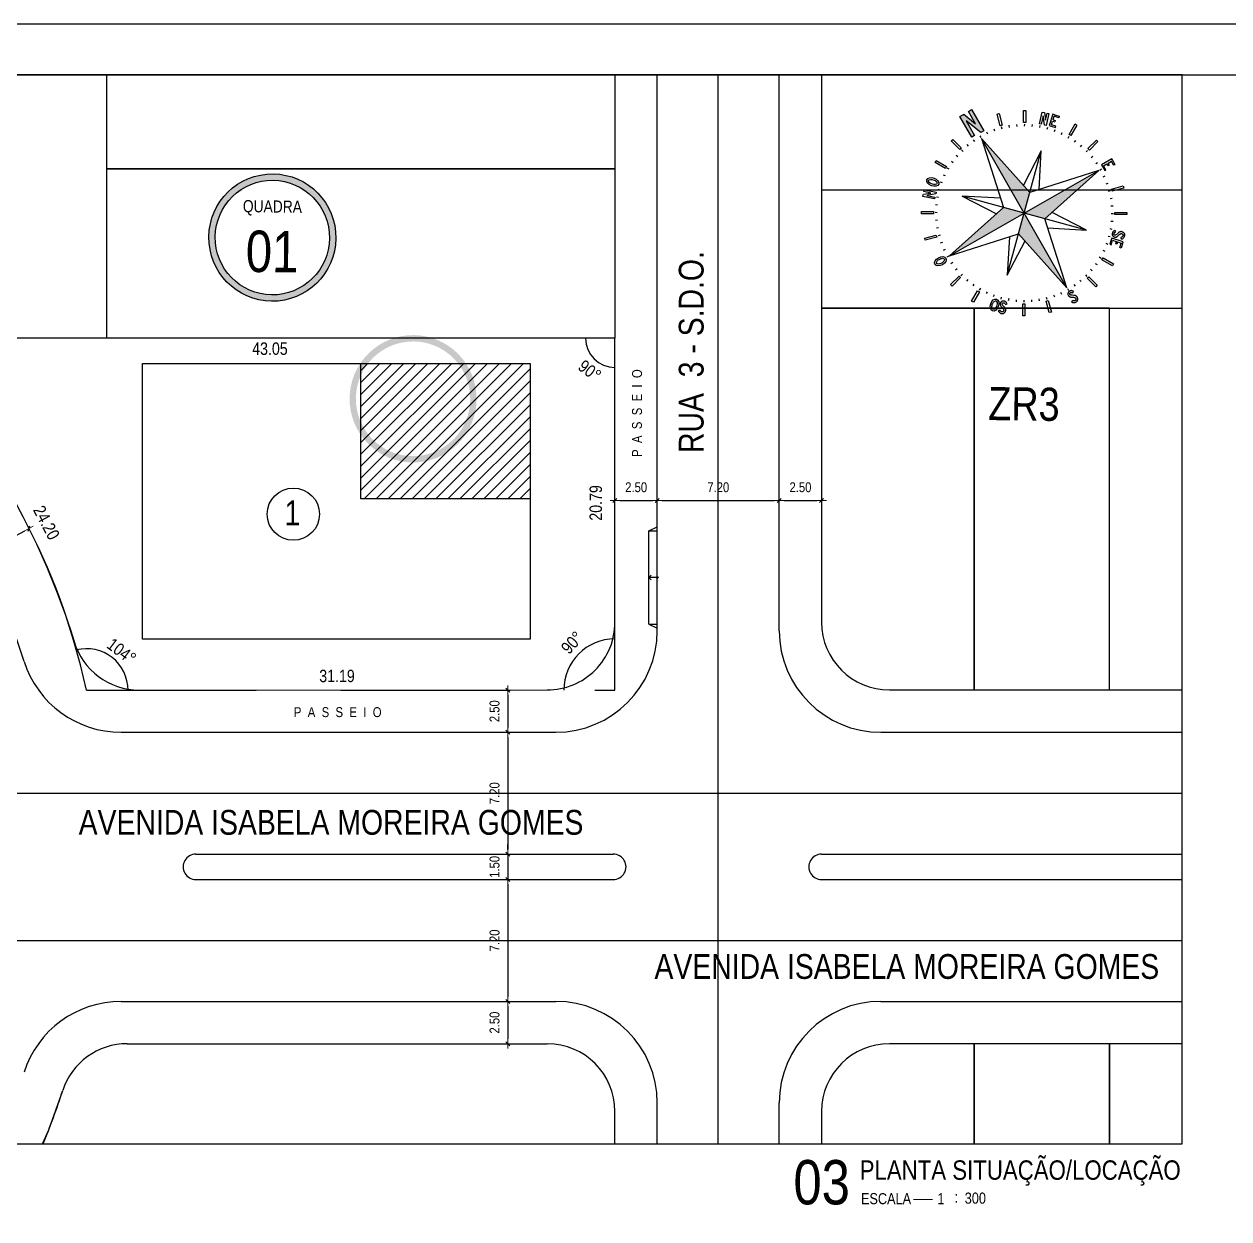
# Model space of a CAD drawing. Header units: millimetres. Extents: x 1170 to 1315, y 90 to 135.
# Drawn here: x 1254.43 to 1272.21, y 117.09 to 134.74 of the extents above; entities that cross this region are included whole.
import ezdxf
from ezdxf.enums import TextEntityAlignment as Align

# ---------------------------------------------------------------- set-up
doc = ezdxf.new("R2010")
doc.units = ezdxf.units.MM
doc.header["$LTSCALE"] = 20
doc.header["$MEASUREMENT"] = 0
for name, pattern in [('CONTINU', [0]), ('HIDDEN', [0.375, 0.25, -0.125]), ('HIDDEN2', [0.1875, 0.125, -0.0625])]:
    doc.linetypes.add(name, pattern=pattern)
doc.layers.get('0').update_dxf_attribs({"linetype": 'CONTINUOUS'})
doc.layers.get('DEFPOINTS').update_dxf_attribs({"linetype": 'CONTINUOUS'})
for name, color, linetype in [('AR-TXT', 2, 'CONTINUOUS'), ('BOUNDARY LOTES', 7, 'CONTINUOUS'), ('Calçada', 1, 'CONTINUOUS'), ('COTA', 7, 'CONTINUOUS'), ('E-txt-g', 3, 'CONTINUOUS'), ('E-TXT-Y', 2, 'CONTINUOUS'), ('Indic_Corte_Vista', 2, 'CONTINUOUS'), ('Lotes', 2, 'CONTINUOUS'), ('númeraçãoquadras', 4, 'CONTINUOUS'), ('projeção', 6, 'CONTINUOUS'), ('QUADRA', 4, 'CONTINUOUS'), ('TXT', 2, 'CONTINUOUS')]:
    doc.layers.add(name, color=color, linetype=linetype)
for name, color, linetype, lineweight in [('E-Pen-C', 4, 'CONTINUOUS', 15), ('E-Pen-G', 3, 'CONTINUOUS', 30), ('E-Txt-W', 7, 'CONTINUOUS', 20)]:
    doc.layers.add(name, color=color, linetype=linetype, lineweight=lineweight)
doc.styles.add('F2', font='ARIALN.TTF')
doc.styles.add('STYLE1', font='sanss___.ttf')
doc.dimstyles.new('DIMENSION-1', dxfattribs={"dimtxt": 0.145, "dimasz": 0.07, "dimexe": 1, "dimexo": 0, "dimgap": 0.12, "dimtad": 1, "dimzin": 7, "dimdsep": 46, "dimtxsty": 'F2', "dimblk1": 'TRACO', "dimblk2": 'TRACO', "dimsah": 1, "dimcen": 1, "dimse1": 1, "dimse2": 1, "dimclrd": 4, "dimclre": 256, "dimclrt": 4, "dimadec": 8, "dimazin": 0, "dimtfac": 1, "dimtix": 1, "dimtmove": 2, "dimatfit": 3, "dimldrblk": 'TRACO', "dimfxl": 1, "dimtolj": 1, "dimtzin": 0, "dimarcsym": 0})

# ---------------------------------------------------------------- blocks, each defined once
blk = doc.blocks.new('al-norte')
at = {"layer": 'TXT'}
for points in [[(0.055, 2.221), (-0.065, 2.532), (-0.092, 2.532), (-0.167, 2.532), (-0.167, 2.01), (-0.092, 2.01), (-0.092, 2.379), (0.055, 2.001), (0.131, 2.001), (0.131, 2.531), (0.055, 2.531)], [(0.007, 1.875), (0, 0), (0.333, 0.33)]]:
    blk.add_hatch(color=7, dxfattribs=at).paths.add_polyline_path(points)
h = blk.add_hatch(color=7, dxfattribs=at)
h.paths.add_polyline_path([(0, 0), (0.33, -0.333), (1.875, -0.007)])
h.paths.add_polyline_path([(0, 0), (-0.333, -0.33), (-0.007, -1.875)])
h.paths.add_polyline_path([(0, 0), (-0.33, 0.333), (-1.875, 0.007)])
at = {"layer": 'TXT', "color": 7}
for p, q in [((-0.092, 2.532), (-0.065, 2.532)), ((0.055, 2.001), (-0.092, 2.379)), ((-0.065, 2.532), (0.055, 2.221)), ((-0.596, 2.16), (-0.551, 2.172)), ((-0.528, 1.906), (-0.596, 2.16)), ((-0.551, 2.172), (-0.483, 1.919)), ((-1.135, 1.932), (-1.094, 1.956)), ((-1.003, 1.705), (-1.135, 1.932)), ((-1.094, 1.956), (-0.963, 1.728)), ((-0.483, 1.919), (-0.528, 1.906)), ((-0.485, 1.835), (-0.497, 1.881)), ((-0.323, 1.871), (-0.331, 1.917)), ((0.007, 1.875), (-0.33, 0.333)), ((-0.159, 1.892), (-0.163, 1.938)), ((-0.007, -1.875), (0.007, 1.875)), ((0.007, 1.898), (0.007, 1.945)), ((0.333, 0.33), (0.007, 1.875)), ((0.172, 1.891), (0.176, 1.937)), ((0.336, 1.868), (0.344, 1.915)), ((0.498, 1.832), (0.51, 1.877)), ((-1.083, 1.559), (-1.11, 1.597)), ((-0.963, 1.728), (-1.003, 1.705)), ((-0.943, 1.647), (-0.967, 1.688)), ((-0.796, 1.723), (-0.816, 1.766)), ((-0.643, 1.786), (-0.659, 1.83)), ((0.656, 1.782), (0.672, 1.826)), ((0.808, 1.718), (0.828, 1.76)), ((0.955, 1.641), (0.979, 1.681)), ((1.094, 1.551), (1.121, 1.59)), ((1.343, 1.446), (1.415, 1.635)), ((1.476, 1.683), (1.417, 1.527)), ((1.466, 1.692), (1.476, 1.683)), ((-1.736, 1.416), (-1.711, 1.444)), ((-1.54, 1.244), (-1.736, 1.416)), ((-1.711, 1.444), (-1.702, 1.454)), ((-1.702, 1.454), (-1.546, 1.396)), ((-1.662, 1.499), (-1.637, 1.528)), ((-1.546, 1.396), (-1.662, 1.499)), ((-1.654, 1.393), (-1.515, 1.272)), ((-1.463, 1.324), (-1.654, 1.393)), ((-1.637, 1.528), (-1.438, 1.353)), ((-1.438, 1.353), (-1.463, 1.324)), ((-1.338, 1.347), (-1.371, 1.38)), ((-1.215, 1.459), (-1.245, 1.495)), ((1.225, 1.45), (1.256, 1.486)), ((1.347, 1.338), (1.38, 1.371)), ((1.538, 1.43), (1.572, 1.393)), ((1.561, 1.452), (1.596, 1.414)), ((1.596, 1.414), (1.572, 1.393)), ((-1.949, 1.106), (-1.925, 1.146)), ((-1.721, 0.975), (-1.949, 1.106)), ((-1.925, 1.146), (-1.698, 1.015)), ((-1.551, 1.094), (-1.59, 1.121)), ((-1.515, 1.272), (-1.54, 1.244)), ((-1.45, 1.225), (-1.486, 1.256)), ((1.459, 1.215), (1.495, 1.245)), ((1.559, 1.083), (1.597, 1.11)), ((1.705, 1.003), (1.932, 1.135)), ((1.956, 1.094), (1.728, 0.963)), ((1.932, 1.135), (1.956, 1.094)), ((-1.718, 0.808), (-1.76, 0.828)), ((-1.698, 1.015), (-1.721, 0.975)), ((-1.641, 0.955), (-1.681, 0.979)), ((-0.998, -0.991), (0.998, 0.991)), ((-0.285, 0.538), (-0.991, 0.998)), ((0.991, -0.998), (-0.991, 0.998)), ((-0.991, 0.998), (-0.536, 0.289)), ((0.998, 0.991), (0.289, 0.536)), ((0.538, 0.285), (0.998, 0.991)), ((1.647, 0.943), (1.688, 0.967)), ((1.728, 0.963), (1.705, 1.003)), ((1.723, 0.796), (1.766, 0.816)), ((-2.169, 0.564), (-2.156, 0.609)), ((-1.915, 0.496), (-2.169, 0.564)), ((-2.156, 0.609), (-1.903, 0.541)), ((-1.903, 0.541), (-1.915, 0.496)), ((-1.782, 0.656), (-1.826, 0.672)), ((1.786, 0.643), (1.83, 0.659)), ((-1.868, 0.336), (-1.915, 0.344)), ((-1.832, 0.498), (-1.877, 0.51)), ((-1.875, 0.007), (-0.33, 0.333)), ((1.875, -0.007), (0.333, 0.33)), ((1.835, 0.485), (1.881, 0.497)), ((1.871, 0.323), (1.917, 0.331)), ((-1.898, 0.007), (-1.945, 0.007)), ((-1.891, 0.172), (-1.937, 0.176)), ((-1.875, 0.007), (-0.333, -0.33)), ((-1.875, 0.007), (1.875, -0.007)), ((1.892, 0.159), (1.938, 0.163)), ((1.986, 0.075), (1.986, 0.034)), ((2.246, 0.075), (1.986, 0.075)), ((1.986, 0.034), (1.986, -0.068)), ((2.017, 0.034), (2.1, 0.034)), ((2.017, -0.068), (2.017, 0.034)), ((2.1, 0.034), (2.1, -0.017)), ((2.132, 0.034), (2.214, 0.034)), ((2.132, 0.034), (2.132, -0.017)), ((2.214, -0.068), (2.214, 0.034)), ((2.246, 0.034), (2.246, 0.075)), ((2.246, 0.034), (2.246, -0.068)), ((-1.892, -0.159), (-1.938, -0.163)), ((0.33, -0.333), (1.875, -0.007)), ((1.891, -0.172), (1.937, -0.176)), ((1.898, -0.007), (1.945, -0.007)), ((1.986, -0.068), (2.017, -0.068)), ((2.132, -0.017), (2.1, -0.017)), ((2.246, -0.068), (2.214, -0.068)), ((-2.172, -0.551), (-1.919, -0.483)), ((-1.919, -0.483), (-1.906, -0.528)), ((-1.871, -0.323), (-1.917, -0.331)), ((-1.835, -0.485), (-1.881, -0.497)), ((-0.538, -0.285), (-0.998, -0.991)), ((-0.333, -0.33), (-0.007, -1.875)), ((-0.007, -1.875), (0.33, -0.333)), ((0.991, -0.998), (0.536, -0.289)), ((1.832, -0.498), (1.877, -0.51)), ((1.868, -0.336), (1.915, -0.344)), ((1.903, -0.541), (1.915, -0.496)), ((1.915, -0.496), (2.169, -0.564)), ((-2.16, -0.596), (-2.172, -0.551)), ((-1.906, -0.528), (-2.16, -0.596)), ((-1.786, -0.643), (-1.83, -0.659)), ((-0.998, -0.991), (-0.289, -0.536)), ((0.285, -0.538), (0.991, -0.998)), ((1.782, -0.656), (1.826, -0.672)), ((2.156, -0.609), (1.903, -0.541)), ((2.169, -0.564), (2.156, -0.609)), ((-1.956, -1.094), (-1.728, -0.963)), ((-1.705, -1.003), (-1.932, -1.135)), ((-1.723, -0.796), (-1.766, -0.816)), ((-1.728, -0.963), (-1.705, -1.003)), ((-1.647, -0.943), (-1.688, -0.967)), ((1.641, -0.955), (1.681, -0.979)), ((1.698, -1.015), (1.721, -0.975)), ((1.925, -1.146), (1.698, -1.015)), ((1.718, -0.808), (1.76, -0.828)), ((1.721, -0.975), (1.949, -1.106)), ((-1.932, -1.135), (-1.956, -1.094)), ((-1.559, -1.083), (-1.597, -1.11)), ((-1.459, -1.215), (-1.495, -1.245)), ((1.45, -1.225), (1.486, -1.256)), ((1.491, -1.313), (1.484, -1.315)), ((1.499, -1.313), (1.491, -1.313)), ((1.53, -1.312), (1.499, -1.313)), ((1.527, -1.351), (1.53, -1.312)), ((1.551, -1.094), (1.59, -1.121)), ((1.949, -1.106), (1.925, -1.146)), ((-1.556, -1.565), (-1.514, -1.564)), ((-1.556, -1.565), (-1.555, -1.58)), ((-1.516, -1.579), (-1.514, -1.564)), ((-1.454, -1.487), (-1.455, -1.494)), ((-1.455, -1.494), (-1.455, -1.502)), ((-1.455, -1.502), (-1.454, -1.51)), ((-1.453, -1.479), (-1.454, -1.487)), ((-1.454, -1.51), (-1.451, -1.525)), ((-1.451, -1.471), (-1.453, -1.479)), ((-1.448, -1.464), (-1.451, -1.471)), ((-1.451, -1.525), (-1.443, -1.555)), ((-1.444, -1.457), (-1.448, -1.464)), ((-1.439, -1.451), (-1.444, -1.457)), ((-1.443, -1.555), (-1.44, -1.57)), ((-1.44, -1.57), (-1.439, -1.578)), ((-1.434, -1.445), (-1.439, -1.451)), ((-1.428, -1.44), (-1.434, -1.445)), ((-1.421, -1.436), (-1.428, -1.44)), ((-1.414, -1.432), (-1.421, -1.436)), ((-1.407, -1.43), (-1.414, -1.432)), ((-1.411, -1.497), (-1.41, -1.49)), ((-1.409, -1.513), (-1.411, -1.497)), ((-1.41, -1.49), (-1.409, -1.486)), ((-1.409, -1.486), (-1.408, -1.483)), ((-1.406, -1.528), (-1.409, -1.513)), ((-1.408, -1.483), (-1.404, -1.476)), ((-1.399, -1.429), (-1.407, -1.43)), ((-1.4, -1.558), (-1.406, -1.528)), ((-1.404, -1.476), (-1.398, -1.471)), ((-1.397, -1.573), (-1.4, -1.558)), ((-1.391, -1.428), (-1.399, -1.429)), ((-1.398, -1.471), (-1.391, -1.467)), ((-1.395, -1.589), (-1.397, -1.573)), ((-1.383, -1.428), (-1.391, -1.428)), ((-1.391, -1.467), (-1.387, -1.466)), ((-1.387, -1.466), (-1.383, -1.465)), ((-1.375, -1.429), (-1.383, -1.428)), ((-1.383, -1.465), (-1.38, -1.465)), ((-1.347, -1.338), (-1.38, -1.371)), ((-1.38, -1.465), (-1.376, -1.467)), ((-1.376, -1.467), (-1.372, -1.468)), ((-1.368, -1.43), (-1.375, -1.429)), ((-1.372, -1.468), (-1.369, -1.471)), ((-1.369, -1.471), (-1.363, -1.476)), ((-1.36, -1.432), (-1.368, -1.43)), ((-1.363, -1.476), (-1.358, -1.482)), ((-1.353, -1.436), (-1.36, -1.432)), ((-1.358, -1.482), (-1.354, -1.489)), ((-1.354, -1.489), (-1.352, -1.496)), ((-1.347, -1.44), (-1.353, -1.436)), ((-1.352, -1.496), (-1.35, -1.503)), ((-1.35, -1.511), (-1.351, -1.527)), ((-1.351, -1.527), (-1.312, -1.53)), ((-1.35, -1.503), (-1.35, -1.511)), ((-1.341, -1.445), (-1.347, -1.44)), ((-1.335, -1.45), (-1.341, -1.445)), ((-1.33, -1.456), (-1.335, -1.45)), ((-1.325, -1.463), (-1.33, -1.456)), ((-1.321, -1.469), (-1.325, -1.463)), ((-1.318, -1.476), (-1.321, -1.469)), ((-1.315, -1.484), (-1.318, -1.476)), ((-1.313, -1.491), (-1.315, -1.484)), ((-1.313, -1.499), (-1.313, -1.491)), ((-1.312, -1.53), (-1.313, -1.499)), ((-1.225, -1.45), (-1.256, -1.486)), ((-1.094, -1.551), (-1.121, -1.59)), ((1.083, -1.559), (1.11, -1.597)), ((1.215, -1.459), (1.245, -1.495)), ((1.354, -1.453), (1.278, -1.521)), ((1.278, -1.521), (1.299, -1.545)), ((1.299, -1.545), (1.375, -1.476)), ((1.338, -1.347), (1.371, -1.38)), ((1.385, -1.425), (1.354, -1.453)), ((1.375, -1.476), (1.43, -1.538)), ((1.559, -1.619), (1.385, -1.425)), ((1.43, -1.538), (1.393, -1.572)), ((1.414, -1.596), (1.393, -1.572)), ((1.452, -1.561), (1.414, -1.596)), ((1.429, -1.375), (1.428, -1.383)), ((1.428, -1.383), (1.428, -1.391)), ((1.428, -1.391), (1.429, -1.399)), ((1.43, -1.368), (1.429, -1.375)), ((1.429, -1.399), (1.43, -1.407)), ((1.432, -1.36), (1.43, -1.368)), ((1.43, -1.407), (1.432, -1.414)), ((1.436, -1.353), (1.432, -1.36)), ((1.432, -1.414), (1.436, -1.421)), ((1.44, -1.347), (1.436, -1.353)), ((1.436, -1.421), (1.44, -1.428)), ((1.445, -1.341), (1.44, -1.347)), ((1.44, -1.428), (1.445, -1.434)), ((1.45, -1.335), (1.445, -1.341)), ((1.445, -1.434), (1.451, -1.439)), ((1.456, -1.33), (1.45, -1.335)), ((1.451, -1.439), (1.457, -1.444)), ((1.452, -1.561), (1.507, -1.623)), ((1.463, -1.325), (1.456, -1.33)), ((1.457, -1.444), (1.464, -1.448)), ((1.469, -1.321), (1.463, -1.325)), ((1.464, -1.448), (1.471, -1.451)), ((1.465, -1.38), (1.467, -1.376)), ((1.465, -1.383), (1.465, -1.38)), ((1.466, -1.387), (1.465, -1.383)), ((1.467, -1.391), (1.466, -1.387)), ((1.467, -1.376), (1.468, -1.372)), ((1.471, -1.398), (1.467, -1.391)), ((1.468, -1.372), (1.471, -1.369)), ((1.476, -1.318), (1.469, -1.321)), ((1.471, -1.369), (1.476, -1.363)), ((1.476, -1.404), (1.471, -1.398)), ((1.471, -1.451), (1.479, -1.453)), ((1.484, -1.315), (1.476, -1.318)), ((1.476, -1.363), (1.482, -1.358)), ((1.483, -1.408), (1.476, -1.404)), ((1.479, -1.453), (1.487, -1.454)), ((1.482, -1.358), (1.489, -1.354)), ((1.486, -1.409), (1.483, -1.408)), ((1.49, -1.41), (1.486, -1.409)), ((1.487, -1.454), (1.494, -1.455)), ((1.489, -1.354), (1.496, -1.352)), ((1.497, -1.411), (1.49, -1.41)), ((1.494, -1.455), (1.502, -1.455)), ((1.496, -1.352), (1.503, -1.35)), ((1.513, -1.409), (1.497, -1.411)), ((1.502, -1.455), (1.51, -1.454)), ((1.503, -1.35), (1.511, -1.35)), ((1.51, -1.454), (1.525, -1.451)), ((1.511, -1.35), (1.527, -1.351)), ((1.528, -1.406), (1.513, -1.409)), ((1.525, -1.451), (1.555, -1.443)), ((1.558, -1.4), (1.528, -1.406)), ((1.555, -1.443), (1.57, -1.44)), ((1.573, -1.397), (1.558, -1.4)), ((1.579, -1.516), (1.564, -1.514)), ((1.565, -1.556), (1.564, -1.514)), ((1.565, -1.556), (1.58, -1.555)), ((1.57, -1.44), (1.578, -1.439)), ((1.589, -1.395), (1.573, -1.397)), ((1.578, -1.439), (1.586, -1.439)), ((1.587, -1.516), (1.579, -1.516)), ((1.58, -1.555), (1.595, -1.553)), ((1.586, -1.439), (1.594, -1.439)), ((1.595, -1.515), (1.587, -1.516)), ((1.596, -1.395), (1.589, -1.395)), ((1.594, -1.439), (1.602, -1.44)), ((1.602, -1.513), (1.595, -1.515)), ((1.595, -1.553), (1.61, -1.549)), ((1.604, -1.395), (1.596, -1.395)), ((1.602, -1.44), (1.609, -1.442)), ((1.609, -1.51), (1.602, -1.513)), ((1.612, -1.396), (1.604, -1.395)), ((1.609, -1.442), (1.616, -1.446)), ((1.616, -1.506), (1.609, -1.51)), ((1.61, -1.549), (1.624, -1.544)), ((1.619, -1.399), (1.612, -1.396)), ((1.616, -1.446), (1.622, -1.451)), ((1.623, -1.501), (1.616, -1.506)), ((1.626, -1.402), (1.619, -1.399)), ((1.622, -1.451), (1.628, -1.457)), ((1.628, -1.495), (1.623, -1.501)), ((1.624, -1.544), (1.631, -1.54)), ((1.633, -1.406), (1.626, -1.402)), ((1.628, -1.457), (1.631, -1.465)), ((1.632, -1.488), (1.628, -1.495)), ((1.631, -1.465), (1.633, -1.473)), ((1.631, -1.54), (1.638, -1.536)), ((1.633, -1.484), (1.632, -1.488)), ((1.639, -1.41), (1.633, -1.406)), ((1.633, -1.473), (1.634, -1.481)), ((1.634, -1.481), (1.633, -1.484)), ((1.638, -1.536), (1.644, -1.532)), ((1.645, -1.416), (1.639, -1.41)), ((1.644, -1.532), (1.649, -1.526)), ((1.65, -1.421), (1.645, -1.416)), ((1.649, -1.526), (1.658, -1.513)), ((1.655, -1.428), (1.65, -1.421)), ((1.659, -1.434), (1.655, -1.428)), ((1.658, -1.513), (1.667, -1.5)), ((1.663, -1.441), (1.659, -1.434)), ((1.666, -1.448), (1.663, -1.441)), ((1.669, -1.455), (1.666, -1.448)), ((1.667, -1.5), (1.67, -1.493)), ((1.671, -1.463), (1.669, -1.455)), ((1.67, -1.493), (1.672, -1.485)), ((1.672, -1.47), (1.671, -1.463)), ((1.673, -1.478), (1.672, -1.47)), ((1.672, -1.485), (1.673, -1.478)), ((-1.555, -1.58), (-1.553, -1.595)), ((-1.553, -1.595), (-1.549, -1.61)), ((-1.549, -1.61), (-1.544, -1.624)), ((-1.544, -1.624), (-1.54, -1.631)), ((-1.54, -1.631), (-1.536, -1.638)), ((-1.536, -1.638), (-1.532, -1.644)), ((-1.532, -1.644), (-1.526, -1.649)), ((-1.526, -1.649), (-1.513, -1.658)), ((-1.516, -1.587), (-1.516, -1.579)), ((-1.515, -1.595), (-1.516, -1.587)), ((-1.513, -1.602), (-1.515, -1.595)), ((-1.51, -1.609), (-1.513, -1.602)), ((-1.513, -1.658), (-1.5, -1.667)), ((-1.506, -1.616), (-1.51, -1.609)), ((-1.501, -1.623), (-1.506, -1.616)), ((-1.495, -1.628), (-1.501, -1.623)), ((-1.5, -1.667), (-1.493, -1.67)), ((-1.488, -1.632), (-1.495, -1.628)), ((-1.493, -1.67), (-1.485, -1.672)), ((-1.484, -1.633), (-1.488, -1.632)), ((-1.485, -1.672), (-1.478, -1.673)), ((-1.481, -1.634), (-1.484, -1.633)), ((-1.473, -1.633), (-1.481, -1.634)), ((-1.478, -1.673), (-1.47, -1.672)), ((-1.465, -1.631), (-1.473, -1.633)), ((-1.47, -1.672), (-1.463, -1.671)), ((-1.457, -1.628), (-1.465, -1.631)), ((-1.463, -1.671), (-1.455, -1.669)), ((-1.451, -1.622), (-1.457, -1.628)), ((-1.455, -1.669), (-1.448, -1.666)), ((-1.446, -1.616), (-1.451, -1.622)), ((-1.448, -1.666), (-1.441, -1.663)), ((-1.442, -1.609), (-1.446, -1.616)), ((-1.44, -1.602), (-1.442, -1.609)), ((-1.441, -1.663), (-1.434, -1.659)), ((-1.439, -1.594), (-1.44, -1.602)), ((-1.439, -1.578), (-1.439, -1.586)), ((-1.439, -1.586), (-1.439, -1.594)), ((-1.434, -1.659), (-1.428, -1.655)), ((-1.428, -1.655), (-1.421, -1.65)), ((-1.421, -1.65), (-1.416, -1.645)), ((-1.416, -1.645), (-1.41, -1.639)), ((-1.41, -1.639), (-1.406, -1.633)), ((-1.406, -1.633), (-1.402, -1.626)), ((-1.402, -1.626), (-1.399, -1.619)), ((-1.399, -1.619), (-1.396, -1.612)), ((-1.396, -1.612), (-1.395, -1.604)), ((-1.395, -1.596), (-1.395, -1.589)), ((-1.395, -1.604), (-1.395, -1.596)), ((-1.146, -1.925), (-1.015, -1.698)), ((-0.975, -1.721), (-1.106, -1.949)), ((-1.015, -1.698), (-0.975, -1.721)), ((-0.955, -1.641), (-0.979, -1.681)), ((-0.808, -1.718), (-0.828, -1.76)), ((-0.656, -1.782), (-0.672, -1.826)), ((-0.498, -1.832), (-0.51, -1.877)), ((0.485, -1.835), (0.497, -1.881)), ((0.643, -1.786), (0.659, -1.83)), ((0.796, -1.723), (0.816, -1.766)), ((0.943, -1.647), (0.967, -1.688)), ((0.963, -1.728), (1.003, -1.705)), ((1.094, -1.956), (0.963, -1.728)), ((1.003, -1.705), (1.135, -1.932)), ((1.431, -1.691), (1.507, -1.623)), ((1.452, -1.715), (1.431, -1.691)), ((1.528, -1.646), (1.452, -1.715)), ((1.528, -1.646), (1.559, -1.619)), ((-1.106, -1.949), (-1.146, -1.925)), ((-0.609, -2.156), (-0.541, -1.903)), ((-0.496, -1.915), (-0.564, -2.169)), ((-0.541, -1.903), (-0.496, -1.915)), ((-0.336, -1.868), (-0.344, -1.915)), ((-0.172, -1.891), (-0.176, -1.937)), ((-0.062, -2.027), (-0.063, -2.035)), ((-0.063, -2.035), (-0.063, -2.043)), ((-0.063, -2.043), (-0.062, -2.05)), ((-0.06, -2.019), (-0.062, -2.027)), ((-0.062, -2.05), (-0.06, -2.058)), ((-0.057, -2.012), (-0.06, -2.019)), ((-0.06, -2.058), (-0.058, -2.065)), ((-0.058, -2.065), (-0.054, -2.072)), ((-0.053, -2.005), (-0.057, -2.012)), ((-0.054, -2.072), (-0.05, -2.079)), ((-0.049, -1.999), (-0.053, -2.005)), ((-0.05, -2.079), (-0.045, -2.085)), ((-0.044, -1.993), (-0.049, -1.999)), ((-0.045, -2.085), (-0.039, -2.091)), ((-0.038, -1.988), (-0.044, -1.993)), ((-0.039, -2.091), (-0.034, -2.096)), ((-0.032, -1.983), (-0.038, -1.988)), ((-0.034, -2.096), (-0.021, -2.105)), ((-0.025, -1.979), (-0.032, -1.983)), ((-0.018, -1.975), (-0.025, -1.979)), ((-0.02, -2.037), (-0.019, -2.029)), ((-0.019, -2.045), (-0.02, -2.037)), ((-0.019, -2.029), (-0.017, -2.021)), ((-0.017, -2.048), (-0.019, -2.045)), ((-0.011, -1.973), (-0.018, -1.975)), ((-0.017, -2.021), (-0.015, -2.018)), ((-0.015, -2.051), (-0.017, -2.048)), ((-0.015, -2.018), (-0.012, -2.015)), ((-0.01, -2.057), (-0.015, -2.051)), ((-0.012, -2.015), (-0.01, -2.013)), ((-0.003, -1.972), (-0.011, -1.973)), ((-0.01, -2.013), (-0.006, -2.011)), ((0.002, -2.067), (-0.01, -2.057)), ((-0.007, -1.898), (-0.007, -1.945)), ((-0.006, -2.011), (-0.002, -2.01)), ((0.005, -1.971), (-0.003, -1.972)), ((-0.002, -2.01), (0.002, -2.009)), ((0.002, -2.009), (0.01, -2.009)), ((0.014, -2.077), (0.002, -2.067)), ((0.013, -1.971), (0.005, -1.971)), ((0.01, -2.009), (0.018, -2.01)), ((0.02, -1.972), (0.013, -1.971)), ((0.039, -2.095), (0.014, -2.077)), ((0.018, -2.01), (0.025, -2.012)), ((0.028, -1.974), (0.02, -1.972)), ((0.025, -2.012), (0.032, -2.016)), ((0.036, -1.976), (0.028, -1.974)), ((0.032, -2.016), (0.038, -2.02)), ((0.043, -1.978), (0.036, -1.976)), ((0.038, -2.02), (0.043, -2.026)), ((0.051, -2.104), (0.039, -2.095)), ((0.05, -1.982), (0.043, -1.978)), ((0.043, -2.026), (0.053, -2.038)), ((0.056, -1.986), (0.05, -1.982)), ((0.053, -2.038), (0.084, -2.014)), ((0.062, -1.991), (0.056, -1.986)), ((0.084, -2.014), (0.062, -1.991)), ((0.159, -1.892), (0.163, -1.938)), ((0.323, -1.871), (0.331, -1.917)), ((0.483, -1.919), (0.528, -1.906)), ((0.551, -2.172), (0.483, -1.919)), ((0.528, -1.906), (0.596, -2.16)), ((1.135, -1.932), (1.094, -1.956)), ((-0.564, -2.169), (-0.609, -2.156)), ((-0.071, -2.206), (-0.04, -2.176)), ((-0.071, -2.206), (-0.06, -2.216)), ((-0.06, -2.216), (-0.048, -2.226)), ((-0.048, -2.226), (-0.035, -2.234)), ((-0.031, -2.189), (-0.04, -2.176)), ((-0.035, -2.234), (-0.021, -2.241)), ((-0.026, -2.194), (-0.031, -2.189)), ((-0.02, -2.199), (-0.026, -2.194)), ((-0.021, -2.105), (0.005, -2.121)), ((-0.021, -2.241), (-0.014, -2.244)), ((-0.014, -2.203), (-0.02, -2.199)), ((-0.007, -2.207), (-0.014, -2.203)), ((-0.014, -2.244), (-0.007, -2.246)), ((0.001, -2.209), (-0.007, -2.207)), ((-0.007, -2.246), (0.001, -2.247)), ((0.009, -2.21), (0.001, -2.209)), ((0.001, -2.247), (0.009, -2.247)), ((0.005, -2.121), (0.018, -2.13)), ((0.017, -2.21), (0.009, -2.21)), ((0.009, -2.247), (0.024, -2.245)), ((0.025, -2.208), (0.017, -2.21)), ((0.018, -2.13), (0.024, -2.136)), ((0.024, -2.136), (0.029, -2.141)), ((0.024, -2.245), (0.04, -2.242)), ((0.028, -2.207), (0.025, -2.208)), ((0.031, -2.205), (0.028, -2.207)), ((0.029, -2.141), (0.035, -2.147)), ((0.037, -2.199), (0.031, -2.205)), ((0.035, -2.147), (0.039, -2.154)), ((0.041, -2.192), (0.037, -2.199)), ((0.039, -2.154), (0.043, -2.161)), ((0.04, -2.242), (0.047, -2.239)), ((0.044, -2.184), (0.041, -2.192)), ((0.043, -2.161), (0.045, -2.168)), ((0.045, -2.176), (0.044, -2.184)), ((0.045, -2.168), (0.045, -2.176)), ((0.047, -2.239), (0.054, -2.236)), ((0.063, -2.113), (0.051, -2.104)), ((0.054, -2.236), (0.06, -2.231)), ((0.06, -2.231), (0.065, -2.226)), ((0.069, -2.119), (0.063, -2.113)), ((0.065, -2.226), (0.07, -2.219)), ((0.074, -2.125), (0.069, -2.119)), ((0.07, -2.219), (0.074, -2.213)), ((0.078, -2.131), (0.074, -2.125)), ((0.074, -2.213), (0.077, -2.206)), ((0.077, -2.206), (0.08, -2.199)), ((0.081, -2.138), (0.078, -2.131)), ((0.08, -2.199), (0.083, -2.191)), ((0.084, -2.145), (0.081, -2.138)), ((0.083, -2.191), (0.085, -2.184)), ((0.086, -2.153), (0.084, -2.145)), ((0.085, -2.184), (0.086, -2.176)), ((0.086, -2.161), (0.086, -2.153)), ((0.087, -2.168), (0.086, -2.161)), ((0.086, -2.176), (0.087, -2.168)), ((0.596, -2.16), (0.551, -2.172))]:
    blk.add_line(p, q, dxfattribs=at)
for points in [[(-0.092, 2.379), (-0.092, 2.01), (-0.167, 2.01), (-0.167, 2.532), (-0.092, 2.532)], [(0.055, 2.221), (0.055, 2.531), (0.131, 2.531), (0.131, 2.001), (0.055, 2.001)], [(1.415, 1.635), (1.292, 1.498), (1.264, 1.523), (1.438, 1.717), (1.466, 1.692)], [(1.417, 1.527), (1.52, 1.643), (1.549, 1.617), (1.372, 1.42), (1.343, 1.446)], [(1.646, 1.528), (1.619, 1.559), (1.425, 1.385), (1.453, 1.354)], [(1.453, 1.354), (1.521, 1.278), (1.545, 1.299), (1.476, 1.375)], [(1.476, 1.375), (1.538, 1.43)], [(1.561, 1.452), (1.623, 1.507)], [(1.646, 1.528), (1.715, 1.452), (1.691, 1.431), (1.623, 1.507)]]:
    blk.add_lwpolyline(points, dxfattribs=at)
for points in [[(0.564, 2.169), (0.609, 2.156), (0.541, 1.903), (0.496, 1.915)], [(1.106, 1.949), (1.146, 1.925), (1.015, 1.698), (0.975, 1.721)], [(2.16, 0.596), (2.172, 0.551), (1.919, 0.483), (1.906, 0.528)]]:
    blk.add_lwpolyline(points, close=True, dxfattribs=at)
for centre, major_axis in [((-1.391, 1.585), (-0.089, 0.105)), ((-2.109, 0.002), (-0.138, 0.003)), ((-1.563, -1.416), (-0.104, -0.09))]:
    blk.add_ellipse(centre, major_axis=major_axis, ratio=0.637019, dxfattribs=at)
for points in [[(-1.455, 1.661), (-1.459, 1.657), (-1.463, 1.651), (-1.464, 1.626), (-1.461, 1.608), (-1.436, 1.557), (-1.403, 1.524), (-1.353, 1.502), (-1.337, 1.504), (-1.324, 1.511), (-1.319, 1.517), (-1.319, 1.553), (-1.327, 1.58), (-1.361, 1.628), (-1.385, 1.648), (-1.428, 1.668), (-1.444, 1.666), (-1.453, 1.662), (-1.454, 1.661), (-1.455, 1.661)], [(-2.208, 0.004), (-2.208, -0.001), (-2.206, -0.008), (-2.188, -0.025), (-2.172, -0.034), (-2.118, -0.05), (-2.071, -0.047), (-2.022, -0.024), (-2.012, -0.011), (-2.009, 0.004), (-2.01, 0.012), (-2.037, 0.036), (-2.063, 0.047), (-2.121, 0.053), (-2.153, 0.049), (-2.195, 0.029), (-2.205, 0.016), (-2.208, 0.007), (-2.208, 0.006), (-2.208, 0.004)], [(-1.638, -1.481), (-1.634, -1.484), (-1.628, -1.488), (-1.603, -1.489), (-1.586, -1.486), (-1.534, -1.46), (-1.502, -1.427), (-1.481, -1.376), (-1.483, -1.36), (-1.49, -1.347), (-1.497, -1.342), (-1.533, -1.343), (-1.559, -1.352), (-1.607, -1.386), (-1.627, -1.411), (-1.645, -1.454), (-1.644, -1.47), (-1.639, -1.478), (-1.639, -1.48), (-1.638, -1.481)]]:
    blk.add_open_spline(points, degree=3, knots=[0, 0, 0, 0, 0.588202, 0.588202, 1.176405, 1.176405, 2.227826, 2.227826, 3.009715, 3.009715, 3.791604, 3.791604, 4.573494, 4.573494, 5.355383, 5.355383, 6.13445, 6.13445, 6.283185, 6.283185, 6.283185, 6.283185], dxfattribs=at)
blk = doc.blocks.new('NUM_quadra')
at = {"linetype": 'CONTINU'}
h = blk.add_hatch(color=7, dxfattribs=at)
edge = h.paths.add_edge_path(flags=17)
edge.add_arc((0, 0), 0.18, 0, 360)
edge = h.paths.add_edge_path()
edge.add_arc((0, 0), 0.2, 0, 360)
at = {"color": 7}
for radius in [0.2, 0.18]:
    blk.add_circle((0, 0), radius, dxfattribs=at)
at = {"color": 7, "insert": (-0.0942, 0.1167), "char_height": 0.038, "width": 0.2663, "attachment_point": 1, "style": 'F2'}
blk.add_mtext('QUADRA', dxfattribs=at)
at = {"color": 7, "style": 'STYLE1'}
blk.add_attdef('00', text='', height=0.13, dxfattribs=at).set_placement((0, -0.1066), align=Align.CENTER)
blk = doc.blocks.new('TRACO')
at = {"layer": 'E-Pen-C'}
for p, q in [((-1, 0), (1, 0)), ((0, 1), (0, -1))]:
    blk.add_line(p, q, dxfattribs=at)
at = {"layer": 'E-Pen-G'}
blk.add_line((-0.42, -0.42), (0.42, 0.42), dxfattribs=at)
blk = doc.blocks.new('*D460')
at = {"layer": 'COTA', "color": 4, "linetype": 'Continuous', "lineweight": -2}
blk.add_line((1261.569, 124.833), (1261.569, 124.35), dxfattribs=at)
at = {"layer": 'DEFPOINTS', "color": 0, "linetype": 'Continuous'}
for p in [(1261.612, 124.903), (1261.569, 124.28), (1261.612, 124.28)]:
    blk.add_point(p, dxfattribs=at)
at = {"layer": 'COTA', "color": 4, "linetype": 'Continuous', "lineweight": -2, "xscale": 0.07, "yscale": 0.07, "zscale": 0.07}
for p, rotation in [((1261.569, 124.903), 90), ((1261.569, 124.28), 270)]:
    blk.add_blockref('TRACO', p, dxfattribs=dict(at, rotation=rotation))
at = {"layer": 'COTA', "color": 4, "linetype": 'Continuous', "insert": (1261.375, 124.591), "char_height": 0.145, "attachment_point": 5, "rotation": 90, "style": 'F2'}
blk.add_mtext('\\A1;2.50', dxfattribs=at)
blk = doc.blocks.new('*D461')
at = {"layer": 'COTA', "color": 4, "linetype": 'Continuous', "lineweight": -2}
blk.add_line((1261.569, 124.21), (1261.569, 122.55), dxfattribs=at)
at = {"layer": 'DEFPOINTS', "color": 0, "linetype": 'Continuous'}
for p in [(1261.612, 124.28), (1261.569, 122.48), (1261.626, 122.48)]:
    blk.add_point(p, dxfattribs=at)
at = {"layer": 'COTA', "color": 4, "linetype": 'Continuous', "lineweight": -2, "xscale": 0.07, "yscale": 0.07, "zscale": 0.07}
for p, rotation in [((1261.569, 124.28), 90), ((1261.569, 122.48), 270)]:
    blk.add_blockref('TRACO', p, dxfattribs=dict(at, rotation=rotation))
at = {"layer": 'COTA', "color": 4, "linetype": 'Continuous', "insert": (1261.375, 123.38), "char_height": 0.145, "attachment_point": 5, "rotation": 90, "style": 'F2'}
blk.add_mtext('\\A1;7.20', dxfattribs=at)
blk = doc.blocks.new('*D462')
at = {"layer": 'COTA', "color": 4, "linetype": 'Continuous', "lineweight": -2}
for p, q in [((1261.569, 122.55), (1261.569, 122.62)), ((1261.569, 122.48), (1261.569, 122.105)), ((1261.569, 122.035), (1261.569, 121.965))]:
    blk.add_line(p, q, dxfattribs=at)
at = {"layer": 'DEFPOINTS', "color": 0, "linetype": 'Continuous'}
for p in [(1261.626, 122.48), (1261.569, 122.105), (1261.626, 122.105)]:
    blk.add_point(p, dxfattribs=at)
at = {"layer": 'COTA', "color": 4, "linetype": 'Continuous', "lineweight": -2, "xscale": 0.07, "yscale": 0.07, "zscale": 0.07}
for p, rotation in [((1261.569, 122.48), 270), ((1261.569, 122.105), 90)]:
    blk.add_blockref('TRACO', p, dxfattribs=dict(at, rotation=rotation))
at = {"layer": 'COTA', "color": 4, "linetype": 'Continuous', "insert": (1261.375, 122.292), "char_height": 0.145, "attachment_point": 5, "rotation": 90, "style": 'F2'}
blk.add_mtext('\\A1;1.50', dxfattribs=at)
blk = doc.blocks.new('*D463')
at = {"layer": 'COTA', "color": 4, "linetype": 'Continuous', "lineweight": -2}
blk.add_line((1261.569, 122.035), (1261.569, 120.375), dxfattribs=at)
at = {"layer": 'DEFPOINTS', "color": 0, "linetype": 'Continuous'}
for p in [(1261.626, 122.105), (1261.569, 120.305), (1261.626, 120.305)]:
    blk.add_point(p, dxfattribs=at)
at = {"layer": 'COTA', "color": 4, "linetype": 'Continuous', "lineweight": -2, "xscale": 0.07, "yscale": 0.07, "zscale": 0.07}
for p, rotation in [((1261.569, 122.105), 90), ((1261.569, 120.305), 270)]:
    blk.add_blockref('TRACO', p, dxfattribs=dict(at, rotation=rotation))
at = {"layer": 'COTA', "color": 4, "linetype": 'Continuous', "insert": (1261.375, 121.205), "char_height": 0.145, "attachment_point": 5, "rotation": 90, "style": 'F2'}
blk.add_mtext('\\A1;7.20', dxfattribs=at)
blk = doc.blocks.new('*D464')
at = {"layer": 'COTA', "color": 4, "linetype": 'Continuous', "lineweight": -2}
blk.add_line((1261.569, 120.235), (1261.569, 119.75), dxfattribs=at)
at = {"layer": 'DEFPOINTS', "color": 0, "linetype": 'Continuous'}
for p in [(1261.626, 120.305), (1261.569, 119.68), (1261.734, 119.68)]:
    blk.add_point(p, dxfattribs=at)
at = {"layer": 'COTA', "color": 4, "linetype": 'Continuous', "lineweight": -2, "xscale": 0.07, "yscale": 0.07, "zscale": 0.07}
for p, rotation in [((1261.569, 120.305), 90), ((1261.569, 119.68), 270)]:
    blk.add_blockref('TRACO', p, dxfattribs=dict(at, rotation=rotation))
at = {"layer": 'COTA', "color": 4, "linetype": 'Continuous', "insert": (1261.375, 119.992), "char_height": 0.145, "attachment_point": 5, "rotation": 90, "style": 'F2'}
blk.add_mtext('\\A1;2.50', dxfattribs=at)
blk = doc.blocks.new('*D465')
at = {"layer": 'COTA', "color": 4, "linetype": 'Continuous', "lineweight": -2}
blk.add_line((1263.222, 127.704), (1263.707, 127.704), dxfattribs=at)
at = {"layer": 'DEFPOINTS', "color": 0, "linetype": 'Continuous'}
for p in [(1263.777, 127.704), (1263.152, 126.235), (1263.777, 126.235)]:
    blk.add_point(p, dxfattribs=at)
at = {"layer": 'COTA', "color": 4, "linetype": 'Continuous', "lineweight": -2, "xscale": 0.07, "yscale": 0.07, "zscale": 0.07, "rotation": 180}
blk.add_blockref('TRACO', (1263.152, 127.704), dxfattribs=at)
at = {"layer": 'COTA', "color": 4, "linetype": 'Continuous', "lineweight": -2, "xscale": 0.07, "yscale": 0.07, "zscale": 0.07}
blk.add_blockref('TRACO', (1263.777, 127.704), dxfattribs=at)
at = {"layer": 'COTA', "color": 4, "linetype": 'Continuous', "insert": (1263.465, 127.898), "char_height": 0.145, "attachment_point": 5, "style": 'F2'}
blk.add_mtext('\\A1;2.50', dxfattribs=at)
blk = doc.blocks.new('*D466')
at = {"layer": 'COTA', "color": 4, "linetype": 'Continuous', "lineweight": -2}
blk.add_line((1263.847, 127.704), (1265.507, 127.704), dxfattribs=at)
at = {"layer": 'DEFPOINTS', "color": 0, "linetype": 'Continuous'}
for p in [(1265.577, 127.704), (1265.577, 127.704), (1263.777, 126.235)]:
    blk.add_point(p, dxfattribs=at)
at = {"layer": 'COTA', "color": 4, "linetype": 'Continuous', "lineweight": -2, "xscale": 0.07, "yscale": 0.07, "zscale": 0.07, "rotation": 180}
blk.add_blockref('TRACO', (1263.777, 127.704), dxfattribs=at)
at = {"layer": 'COTA', "color": 4, "linetype": 'Continuous', "lineweight": -2, "xscale": 0.07, "yscale": 0.07, "zscale": 0.07}
blk.add_blockref('TRACO', (1265.577, 127.704), dxfattribs=at)
at = {"layer": 'COTA', "color": 4, "linetype": 'Continuous', "insert": (1264.677, 127.898), "char_height": 0.145, "attachment_point": 5, "style": 'F2'}
blk.add_mtext('\\A1;7.20', dxfattribs=at)
blk = doc.blocks.new('*D467')
at = {"layer": 'COTA', "color": 4, "linetype": 'Continuous', "lineweight": -2}
blk.add_line((1265.647, 127.704), (1266.132, 127.704), dxfattribs=at)
at = {"layer": 'DEFPOINTS', "color": 0, "linetype": 'Continuous'}
for p in [(1265.577, 127.704), (1266.202, 127.704), (1266.202, 127.666)]:
    blk.add_point(p, dxfattribs=at)
at = {"layer": 'COTA', "color": 4, "linetype": 'Continuous', "lineweight": -2, "xscale": 0.07, "yscale": 0.07, "zscale": 0.07, "rotation": 180}
blk.add_blockref('TRACO', (1265.577, 127.704), dxfattribs=at)
at = {"layer": 'COTA', "color": 4, "linetype": 'Continuous', "lineweight": -2, "xscale": 0.07, "yscale": 0.07, "zscale": 0.07}
blk.add_blockref('TRACO', (1266.202, 127.704), dxfattribs=at)
at = {"layer": 'COTA', "color": 4, "linetype": 'Continuous', "insert": (1265.89, 127.898), "char_height": 0.145, "attachment_point": 5, "style": 'F2'}
blk.add_mtext('\\A1;2.50', dxfattribs=at)
blk = doc.blocks.new('*D470')
at = {"layer": 'COTA', "color": 4, "linetype": 'Continuous', "lineweight": -2}
blk.add_line((1253.842, 126.932), (1254.442, 127.256), dxfattribs=at)
at = {"layer": 'DEFPOINTS', "color": 0, "linetype": 'Continuous'}
for p in [(1254.486, 127.323), (1254.504, 127.289), (1253.805, 126.854)]:
    blk.add_point(p, dxfattribs=at)
at = {"layer": 'COTA', "color": 4, "linetype": 'Continuous', "lineweight": -2, "xscale": 0.07, "yscale": 0.07, "zscale": 0.07}
for p, rotation in [((1254.504, 127.289), 28.36302782690824), ((1253.781, 126.899), 208.3630278269083)]:
    blk.add_blockref('TRACO', p, dxfattribs=dict(at, rotation=rotation))
at = {"layer": 'COTA', "color": 4, "linetype": 'Continuous', "insert": (1254.05, 127.265), "char_height": 0.145, "attachment_point": 5, "rotation": 28.363, "style": 'F2'}
blk.add_mtext('\\A1;3.25', dxfattribs=at)
blk = doc.blocks.new('IND_DES')
at = {"layer": 'E-Txt-W', "color": 7}
blk.add_line((0.027, -0.243), (0.198, -0.243), dxfattribs=at)
at = {"layer": 'E-txt-g', "color": 7, "style": 'F2'}
for s, p in [('ESCALA', (-0.446, -0.286)), ('1', (0.243, -0.286)), (':', (0.399, -0.271))]:
    blk.add_text(s, height=0.1, dxfattribs=at).set_placement(p)
blk.add_attdef('ESCALA', (0.49, -0.281), '', height=0.1, dxfattribs=at)
at = {"layer": 'E-Txt-W', "color": 6, "style": 'F2'}
blk.add_attdef('00', text='', height=0.4, dxfattribs=at).set_placement((-0.708, -0.288), align=Align.CENTER)
at = {"layer": 'E-TXT-Y', "color": 7, "style": 'F2'}
for tag, p in [('PROJETO', (-0.456, 0.183)), ('DESENHO', (-0.458, -0.066))]:
    blk.add_attdef(tag, p, '', height=0.175, dxfattribs=at)

msp = doc.modelspace()

# ---------------------------------------------------------------- hatches: boundary and pattern name
at = {"linetype": 'CONTINU', "extrusion": (0.084417, -0.001092, 0.99643)}
h = msp.add_hatch(color=7, dxfattribs=at)
edge = h.paths.add_edge_path(flags=16)
edge.add_ellipse((145.494, -1262.904), major_axis=(0.599, 0.599), ratio=1, start_angle=0, end_angle=360)
edge = h.paths.add_edge_path()
edge.add_ellipse((145.494, -1262.904), major_axis=(-0.665, 0.665), ratio=1, start_angle=0, end_angle=360)
at = {"layer": 'COTA', "linetype": 'Continuous'}
h = msp.add_hatch(dxfattribs=at)
h.set_pattern_fill('ANSI31', color=8, style=0)
h.paths.add_polyline_path([(1261.902, 129.725), (1259.402, 129.725), (1259.402, 127.725), (1261.902, 127.725)])

# ---------------------------------------------------------------- linework, layer by layer
at = {"color": 2}
msp.add_lwpolyline([(1242.555, 90.189), (1314.911, 90.189), (1314.911, 134.739), (1242.555, 134.739)], close=True, dxfattribs=at)
at = {"color": 1}
msp.add_lwpolyline([(1244.43, 133.989), (1314.161, 133.989), (1314.161, 90.939), (1244.43, 90.939)], close=True, dxfattribs=at)
at = {"layer": 'BOUNDARY LOTES', "color": 250}
for p, q in [((1255.652, 130.1), (1255.652, 133.989)), ((1255.652, 132.6), (1255.652, 133.989)), ((1255.652, 132.6), (1255.652, 133.989)), ((1255.652, 130.1), (1255.652, 132.6)), ((1255.652, 132.6), (1263.152, 132.6)), ((1255.652, 130.1), (1255.652, 132.6)), ((1263.152, 132.6), (1255.652, 132.6)), ((1255.652, 132.6), (1263.152, 132.6)), ((1255.652, 130.1), (1255.652, 132.6))]:
    msp.add_line(p, q, dxfattribs=at)
at = {"layer": 'BOUNDARY LOTES', "color": 8, "linetype": 'HIDDEN2'}
msp.add_lwpolyline([(1263.152, 130.1), (1255.652, 130.1), (1252.39, 130.1, -0.152176), (1255.354, 124.903), (1263.152, 124.903)], format="xyb", close=True, dxfattribs=at)
at = {"layer": 'Calçada', "color": 7}
for p, q in [((1263.777, 125.78), (1263.777, 133.989)), ((1265.577, 125.78), (1265.577, 133.989)), ((1255.861, 124.28), (1262.277, 124.28)), ((1267.077, 124.28), (1271.526, 124.28)), ((1267.077, 124.28), (1271.526, 124.28)), ((1256.965, 122.48), (1263.127, 122.48)), ((1256.965, 122.48), (1263.127, 122.48)), ((1266.202, 122.48), (1271.526, 122.48)), ((1266.202, 122.48), (1271.526, 122.48)), ((1266.202, 122.48), (1271.526, 122.48)), ((1266.202, 122.48), (1271.526, 122.48)), ((1256.965, 122.105), (1263.127, 122.105)), ((1256.965, 122.105), (1263.127, 122.105)), ((1266.202, 122.105), (1271.526, 122.105)), ((1266.202, 122.105), (1271.526, 122.105)), ((1266.202, 122.105), (1271.526, 122.105)), ((1266.202, 122.105), (1271.526, 122.105)), ((1255.861, 120.305), (1262.277, 120.305)), ((1255.861, 120.305), (1262.277, 120.305)), ((1267.077, 120.305), (1271.526, 120.305)), ((1267.077, 120.305), (1271.526, 120.305)), ((1263.777, 118.201), (1263.777, 118.805)), ((1265.577, 118.201), (1265.577, 118.805))]:
    msp.add_line(p, q, dxfattribs=at)
at = {"layer": 'Calçada', "color": 8}
msp.add_line((1255.861, 124.28), (1262.277, 124.28), dxfattribs=at)
at = {"layer": 'Calçada', "color": 250}
for p, q in [((1268.452, 118.201), (1268.452, 119.68)), ((1268.452, 119.68), (1268.452, 118.201)), ((1270.452, 118.201), (1270.452, 119.68)), ((1270.452, 118.201), (1270.452, 119.68)), ((1270.452, 119.68), (1270.452, 118.201))]:
    msp.add_line(p, q, dxfattribs=at)
at = {"layer": 'Calçada', "color": 7}
for centre, start, end in [((1262.277, 125.78), 270, 360), ((1262.277, 125.78), 270, 360), ((1267.077, 125.78), 180, 270), ((1267.077, 125.78), 180, 270), ((1255.861, 125.78), 197.5702, 270), ((1255.861, 125.78), 197.5702, 270), ((1255.861, 118.805), 90, 162.4298), ((1255.861, 118.805), 90, 162.4298), ((1262.277, 118.805), 360, 90), ((1262.277, 118.805), 360, 90), ((1267.077, 118.805), 90, 180), ((1267.077, 118.805), 90, 180)]:
    msp.add_arc(centre, 1.5, start, end, dxfattribs=at)
for centre, major_axis, start_param, end_param in [((1244.843, 122.292), (-10.056, 0), 3.448195, 4.41748), ((1256.965, 122.292), (-0.188, 0), 4.712389, 7.853982), ((1256.965, 122.292), (-0.188, 0), 4.712389, 7.853982), ((1263.127, 122.292), (-0.188, 0), 1.570796, 4.712389), ((1263.127, 122.292), (-0.188, 0), 1.570796, 4.712389), ((1266.202, 122.292), (-0.188, 0), 4.712389, 7.853982), ((1266.202, 122.292), (-0.188, 0), 4.712389, 7.853982), ((1266.202, 122.292), (-0.188, 0), 4.712389, 7.853982), ((1266.202, 122.292), (-0.188, 0), 4.712389, 7.853982)]:
    msp.add_ellipse(centre, major_axis=major_axis, ratio=0.99981, start_param=start_param, end_param=end_param, dxfattribs=at)
at = {"layer": 'COTA', "color": 6, "linetype": 'Continuous'}
for p, q in [((1263.152, 133.989), (1263.152, 130.1)), ((1266.202, 130.542), (1266.202, 125.905)), ((1267.202, 124.905), (1268.452, 124.905)), ((1268.452, 124.905), (1270.452, 124.905)), ((1255.952, 119.68), (1262.152, 119.68)), ((1270.452, 119.68), (1267.202, 119.68)), ((1271.526, 119.68), (1270.452, 119.68)), ((1263.152, 118.201), (1263.152, 118.68)), ((1266.202, 118.68), (1266.202, 118.201))]:
    msp.add_line(p, q, dxfattribs=at)
at = {"layer": 'COTA', "color": 250, "linetype": 'Continuous'}
for p, q in [((1268.452, 130.542), (1266.202, 130.542)), ((1268.452, 124.905), (1268.452, 130.542)), ((1268.452, 130.542), (1268.452, 124.905)), ((1270.452, 124.905), (1270.452, 130.542))]:
    msp.add_line(p, q, dxfattribs=at)
at = {"layer": 'COTA', "color": 8, "linetype": 'Continuous'}
for p, q in [((1270.452, 130.542), (1268.452, 130.542)), ((1263.652, 127.253), (1263.777, 127.316)), ((1263.652, 125.878), (1263.652, 127.253)), ((1263.652, 127.253), (1263.777, 127.253)), ((1263.652, 126.566), (1263.687, 126.601)), ((1263.777, 126.566, -0.059), (1263.652, 126.566)), ((1263.652, 126.566), (1263.687, 126.53)), ((1263.652, 125.878), (1263.777, 125.816)), ((1263.652, 125.878), (1263.777, 125.878))]:
    msp.add_line(p, q, dxfattribs=at)
at = {"layer": 'COTA', "color": 1, "linetype": 'Continuous'}
msp.add_lwpolyline([(1271.526, 133.989), (1244.43, 133.989), (1244.43, 118.201), (1271.526, 118.201)], close=True, dxfattribs=at)
msp.add_lwpolyline([(1271.526, 133.989), (1244.43, 133.989), (1244.43, 118.201), (1271.526, 118.201)], close=True, dxfattribs=at)
at = {"layer": 'COTA', "color": 6, "linetype": 'Continuous'}
for points in [[(1266.202, 133.989), (1266.202, 125.905)], [(1267.202, 124.905), (1271.526, 124.905)], [(1255.952, 119.68), (1262.152, 119.68)], [(1255.952, 119.68), (1262.152, 119.68)], [(1255.952, 119.68), (1262.152, 119.68)], [(1254.701, 118.201), (1254.794, 118.41), (1255.001, 118.989)], [(1254.701, 118.201), (1254.794, 118.41), (1255.001, 118.989)], [(1254.701, 118.201), (1254.794, 118.41), (1255.001, 118.989)]]:
    msp.add_lwpolyline(points, dxfattribs=at)
at = {"layer": 'COTA', "color": 2, "linetype": 'Continuous'}
msp.add_lwpolyline([(1263.152, 130.1), (1255.652, 130.1), (1252.39, 130.1, -0.133455), (1255.169, 125.618, 0.331683), (1256.128, 124.903), (1262.152, 124.905, 0.414214), (1263.152, 125.905)], format="xyb", close=True, dxfattribs=at)
msp.add_lwpolyline([(1256.177, 129.725), (1261.902, 129.725), (1261.902, 125.653), (1256.177, 125.653)], close=True, dxfattribs=at)
at = {"layer": 'COTA', "color": 5, "linetype": 'Continuous'}
msp.add_lwpolyline([(1259.402, 127.725), (1259.402, 129.725), (1261.902, 129.725), (1261.902, 127.725), (1259.402, 127.725)], dxfattribs=at)
at = {"layer": 'COTA', "color": 7, "linetype": 'Continuous'}
msp.add_circle((1258.405, 127.501), 0.386, dxfattribs=at)
at = {"layer": 'COTA', "color": 8, "linetype": 'Continuous'}
msp.add_circle((1263.777, 126.566, -0.059), 0.0125, dxfattribs=at)
at = {"layer": 'COTA', "color": 6, "linetype": 'Continuous'}
for centre, start, end in [((1267.202, 125.905), 180, 270), ((1267.202, 125.905), 180, 270), ((1255.952, 118.68), 90, 161.9795), ((1262.152, 118.68), 360, 90), ((1262.152, 118.68), 360, 90), ((1267.202, 118.68), 90, 180), ((1267.202, 118.68), 90, 180)]:
    msp.add_arc(centre, 1, start, end, dxfattribs=at)
at = {"layer": 'Indic_Corte_Vista', "color": 8}
for centre, radius, start, end in [((1263.152, 130.1), 0.433, 180, 270), ((1263.152, 124.903), 0.756, 90, 180), ((1255.354, 124.903), 0.611, 360, 104.138)]:
    msp.add_arc(centre, radius, start, end, dxfattribs=at)
at = {"layer": 'Lotes', "color": 250}
for p, q in [((1255.652, 130.1), (1255.652, 133.989)), ((1255.652, 132.6), (1263.152, 132.6)), ((1266.202, 132.292), (1271.526, 132.292)), ((1266.202, 130.542), (1271.526, 130.542)), ((1268.452, 124.905), (1268.452, 130.542)), ((1270.452, 124.905), (1270.452, 130.542))]:
    msp.add_line(p, q, dxfattribs=at)
at = {"layer": 'projeção', "color": 8, "linetype": 'HIDDEN', "ltscale": 12}
for p, q in [((1264.677, 118.201), (1264.677, 133.989)), ((1253.72, 123.38), (1271.526, 123.38)), ((1253.72, 121.205), (1271.526, 121.205))]:
    msp.add_line(p, q, dxfattribs=at)
at = {"layer": 'QUADRA', "color": 8}
msp.add_line((1255.952, 119.68), (1262.152, 119.68), dxfattribs=at)
msp.add_arc((1255.952, 118.68), 1, 90, 161.9795, dxfattribs=at)
msp.add_open_spline([(1254.71, 118.201), (1254.817, 118.46), (1254.914, 118.723), (1255.001, 118.989)], degree=3, dxfattribs=at)

# ---------------------------------------------------------------- block references
ref = msp.add_blockref('IND_DES', (1267.513, 117.778), dxfattribs=dict(xscale=1.636240131907927, yscale=1.636240131907927, zscale=1.636240131907927))
ref.add_attrib('00', '03', dxfattribs={"layer": 'E-Txt-W', "height": 0.6545, "style": 'F2'}).set_placement((1266.203, 117.307), align=Align.CENTER)
ref.add_attrib('DESENHO', 'PLANTA SITUAÇÃO/LOCAÇÃO', (1266.764, 117.671), dxfattribs={"layer": 'E-TXT-Y', "color": 2, "height": 0.28634, "style": 'F2'})
ref.add_attrib('ESCALA', '300', (1268.315, 117.318), dxfattribs={"layer": 'E-txt-g', "color": 7, "height": 0.1636, "style": 'F2'})
at = {"layer": 'AR-TXT', "xscale": 0.6763726110009114, "yscale": 0.6763726110009114, "zscale": 0.6763726110009114, "rotation": 29.91637695093586}
msp.add_blockref('al-norte', (1269.193, 131.947), dxfattribs=at)
at = {"layer": 'númeraçãoquadras', "linetype": 'ByBlock', "extrusion": (0.084417, -0.001092, 0.99643)}
ref = msp.add_blockref('NUM_quadra', (147.848, -1251.803, 106.06), dxfattribs=dict(at, xscale=4.703412109390253, yscale=4.703412109336615, zscale=4.703412073491708, rotation=270.0385460285928))
ref.add_attrib('00', '01', dxfattribs={"layer": '0', "color": 7, "extrusion": (0.084417, -0.001092, 0.99643), "height": 0.6114, "rotation": 270.0385, "style": 'F2'}).set_placement((147.337, -1251.802, 106.06), align=Align.CENTER)

# ---------------------------------------------------------------- texts
at = {"color": 7, "extrusion": (0.084417, -0.001092, 0.99643), "style": 'F2'}
msp.add_attdef('ZR3', text='', height=0.489, rotation=270.0385, dxfattribs=at).set_placement((145.29, -1262.888, 107), align=Align.CENTER)
at = {"layer": 'E-TXT-Y', "style": 'F2'}
for s, height, rotation, p in [('RUA  3 - S.D.O.', 0.36579, 90, (1264.46, 128.405)), ('90°', 0.1829, 323.0324, (1262.592, 129.648)), ('P  A  S  S  E  I  O', 0.14632, 90, (1263.55, 128.346)), ('20.79', 0.1829, 90, (1262.96, 127.405)), ('24.20', 0.1829, 298.1684, (1254.557, 127.564)), ('90°', 0.1829, 47.3177, (1262.474, 125.42)), ('104°', 0.1829, 323.0324, (1255.635, 125.539))]:
    msp.add_text(s, height=height, rotation=rotation, dxfattribs=at).set_placement(p)
for s, height, p in [('43.05', 0.1829, (1257.797, 129.854)), ('31.19', 0.1829, (1258.787, 125.02)), ('P  A  S  S  E  I  O', 0.14632, (1258.412, 124.504)), ('AVENIDA ISABELA MOREIRA GOMES', 0.36579, (1255.236, 122.767)), ('AVENIDA ISABELA MOREIRA GOMES', 0.36579, (1263.735, 120.638))]:
    msp.add_text(s, height=height, dxfattribs=at).set_placement(p)
msp.add_text('1', height=0.366, dxfattribs=at).set_placement((1258.39, 127.52), align=Align.MIDDLE_CENTER)

# ---------------------------------------------------------------- dimensions: what is measured, and where the dimension line sits
at = {"layer": 'COTA', "color": 7, "linetype": 'Continuous'}
for base, p1, p2, text, picture, middle in [((1263.777, 127.704), (1263.152, 126.235), (1263.777, 126.235), '2.50', '*D465', (1263.465, 127.898)), ((1265.577, 127.704), (1263.777, 126.235), (1265.577, 127.704), '7.20', '*D466', (1264.677, 127.898)), ((1266.202, 127.704), (1265.577, 127.704), (1266.202, 127.666), '2.50', '*D467', (1265.89, 127.898))]:
    dim = msp.add_linear_dim(base=base, p1=p1, p2=p2, text=text, dimstyle='DIMENSION-1', override={"dimadec": 0, "dimfxl": 0.04}, dxfattribs=at)
    dim.commit()
    dim.dimension.update_dxf_attribs({"geometry": picture, "text_midpoint": middle})
for base, p1, p2, angle, text, picture, middle in [((1254.504, 127.289), (1253.805, 126.854), (1254.486, 127.323), 208.363, '3.25', '*D470', (1254.05, 127.265)), ((1261.569, 122.48), (1261.612, 124.28), (1261.626, 122.48), 90, '7.20', '*D461', (1261.375, 123.38)), ((1261.569, 122.105), (1261.626, 122.48), (1261.626, 122.105), 90, '1.50', '*D462', (1261.375, 122.292)), ((1261.569, 120.305), (1261.626, 122.105), (1261.626, 120.305), 90, '7.20', '*D463', (1261.375, 121.205)), ((1261.569, 119.68), (1261.626, 120.305), (1261.734, 119.68), 90, '2.50', '*D464', (1261.375, 119.992))]:
    dim = msp.add_linear_dim(base=base, p1=p1, p2=p2, angle=angle, text=text, dimstyle='DIMENSION-1', override={"dimadec": 0, "dimfxl": 0.04}, dxfattribs=at)
    dim.commit()
    dim.dimension.update_dxf_attribs({"geometry": picture, "text_midpoint": middle})
dim = msp.add_aligned_dim(p1=(1261.612, 124.903), p2=(1261.612, 124.28), distance=-0.043, text='2.50', dimstyle='DIMENSION-1', override={"dimadec": 0, "dimfxl": 0.04}, dxfattribs=at)
dim.commit()
dim.dimension.update_dxf_attribs({"geometry": '*D460', "text_midpoint": (1261.375, 124.591)})

doc.saveas('drawing.dxf')
